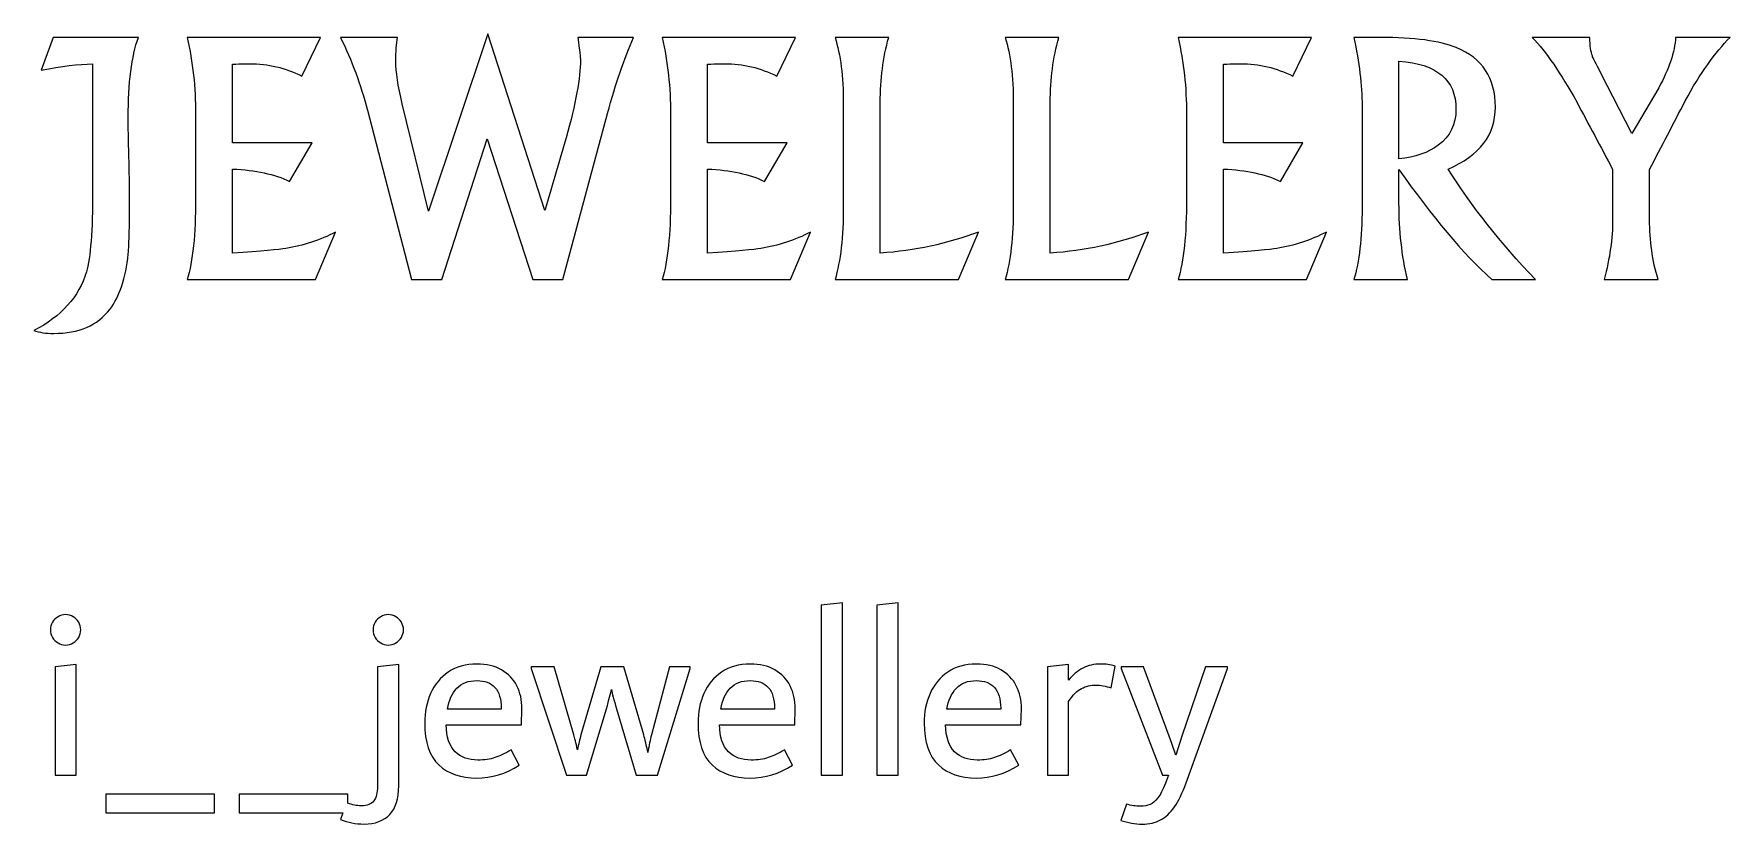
# Model space of a CAD drawing. Header units: millimetres. Extents: x -41 to 39, y -59 to 41.
# Drawn here: x -2.44 to 35.28, y -27.03 to -9.46 of the extents above; entities that cross this region are included whole.
import ezdxf

# ---------------------------------------------------------------- set-up
doc = ezdxf.new("R2010")
doc.units = ezdxf.units.MM
doc.header["$MEASUREMENT"] = 0
doc.layers.add('Layer 1', color=7, linetype='Continuous')

msp = doc.modelspace()

# ---------------------------------------------------------------- linework, layer by layer
at = {"layer": 'Layer 1', "color": 230}
for points, knots in [([(-0.1185, -9.5425), (-0.2684, -9.9597), (-0.344, -10.5529), (-0.344, -11.3221), (-0.344, -11.528), (-0.3388, -11.8174), (-0.3284, -12.1903), (-0.3179, -12.5632), (-0.3128, -12.8226), (-0.3128, -12.9673), (-0.3128, -13.6778), (-0.3231, -14.1393), (-0.3427, -14.3531), (-0.3988, -14.8928), (-0.5343, -15.3035), (-0.7508, -15.5864), (-1.0245, -15.9423), (-1.4404, -16.1209), (-1.9983, -16.1209), (-2.177, -16.1209), (-2.323, -16.1), (-2.4403, -16.0597), (-1.8289, -15.7442), (-1.4404, -15.3087), (-1.2749, -14.7547), (-1.181, -14.4418), (-1.1341, -13.8381), (-1.1341, -12.9451), (-1.1341, -12.9451), (-1.1341, -10.1292), (-1.1341, -10.1292), (-1.4469, -10.137), (-1.8276, -10.1827), (-2.2761, -10.2661), (-2.2761, -10.2661), (-2.0114, -9.5425), (-2.0114, -9.5425), (-2.0114, -9.5425), (-0.1185, -9.5425), (-0.1185, -9.5425)], [0, 0, 0, 0, 0.0769231, 0.0769231, 0.0769231, 0.1538462, 0.1538462, 0.1538462, 0.2307692, 0.2307692, 0.2307692, 0.3076923, 0.3076923, 0.3076923, 0.3846154, 0.3846154, 0.3846154, 0.4615385, 0.4615385, 0.4615385, 0.5384615, 0.5384615, 0.5384615, 0.6153846, 0.6153846, 0.6153846, 0.6923077, 0.6923077, 0.6923077, 0.7692308, 0.7692308, 0.7692308, 0.8461538, 0.8461538, 0.8461538, 0.9230769, 0.9230769, 0.9230769, 1, 1, 1, 1]), ([(4.2684, -13.8682), (4.2684, -13.8682), (3.8225, -14.9241), (3.8225, -14.9241), (3.8225, -14.9241), (0.9675, -14.9241), (0.9675, -14.9241), (1.0927, -14.5213), (1.1553, -13.9229), (1.1553, -13.1277), (1.1553, -13.1277), (1.1553, -11.2478), (1.1553, -11.2478), (1.1553, -10.6559), (1.0927, -10.0875), (0.9675, -9.5425), (0.9675, -9.5425), (3.9321, -9.5425), (3.9321, -9.5425), (3.9321, -9.5425), (3.5175, -10.4029), (3.5175, -10.4029), (3.1525, -10.2179), (2.7666, -10.1253), (2.3599, -10.1253), (2.309, -10.1253), (2.1813, -10.1292), (1.9766, -10.137), (1.9766, -10.137), (1.9766, -11.8814), (1.9766, -11.8814), (1.9766, -11.8814), (3.7444, -11.8814), (3.7444, -11.8814), (3.7444, -11.8814), (3.2437, -12.7418), (3.2437, -12.7418), (2.9113, -12.5814), (2.4889, -12.4901), (1.9766, -12.468), (1.9766, -12.468), (1.9766, -14.3375), (1.9766, -14.3375), (2.6206, -14.2918), (3.0156, -14.2566), (3.1603, -14.2319), (3.5514, -14.1706), (3.9204, -14.0493), (4.2684, -13.8682)], [0, 0, 0, 0, 0.0625, 0.0625, 0.0625, 0.125, 0.125, 0.125, 0.1875, 0.1875, 0.1875, 0.25, 0.25, 0.25, 0.3125, 0.3125, 0.3125, 0.375, 0.375, 0.375, 0.4375, 0.4375, 0.4375, 0.5, 0.5, 0.5, 0.5625, 0.5625, 0.5625, 0.625, 0.625, 0.625, 0.6875, 0.6875, 0.6875, 0.75, 0.75, 0.75, 0.8125, 0.8125, 0.8125, 0.875, 0.875, 0.875, 0.9375, 0.9375, 0.9375, 1, 1, 1, 1]), ([(10.8938, -9.5425), (10.6877, -10.004), (10.4948, -10.5672), (10.315, -11.2321), (10.315, -11.2321), (9.3215, -14.9241), (9.3215, -14.9241), (9.3215, -14.9241), (8.6566, -14.9241), (8.6566, -14.9241), (8.6566, -14.9241), (7.6385, -11.7927), (7.6385, -11.7927), (7.6385, -11.7927), (6.6268, -14.9241), (6.6268, -14.9241), (6.6268, -14.9241), (5.958, -14.9241), (5.958, -14.9241), (5.958, -14.9241), (4.9751, -11.1591), (4.9751, -11.1591), (4.8265, -10.5906), (4.6283, -10.0523), (4.378, -9.5425), (4.378, -9.5425), (5.6438, -9.5425), (5.6438, -9.5425), (5.6191, -9.6846), (5.606, -9.8619), (5.606, -10.0744), (5.606, -10.3052), (5.6543, -10.6207), (5.7507, -11.0183), (5.7507, -11.0183), (6.3348, -13.4067), (6.3348, -13.4067), (6.3348, -13.4067), (7.6515, -9.4643), (7.6515, -9.4643), (7.6515, -9.4643), (8.9187, -13.391), (8.9187, -13.391), (9.079, -12.85), (9.2381, -12.3102), (9.3958, -11.7731), (9.607, -11.0105), (9.7126, -10.4355), (9.7126, -10.047), (9.7126, -9.9962), (9.6917, -9.828), (9.6514, -9.5425), (9.6514, -9.5425), (10.8938, -9.5425), (10.8938, -9.5425)], [0, 0, 0, 0, 0.0555556, 0.0555556, 0.0555556, 0.1111111, 0.1111111, 0.1111111, 0.1666667, 0.1666667, 0.1666667, 0.2222222, 0.2222222, 0.2222222, 0.2777778, 0.2777778, 0.2777778, 0.3333333, 0.3333333, 0.3333333, 0.3888889, 0.3888889, 0.3888889, 0.4444444, 0.4444444, 0.4444444, 0.5, 0.5, 0.5, 0.5555556, 0.5555556, 0.5555556, 0.6111111, 0.6111111, 0.6111111, 0.6666667, 0.6666667, 0.6666667, 0.7222222, 0.7222222, 0.7222222, 0.7777778, 0.7777778, 0.7777778, 0.8333333, 0.8333333, 0.8333333, 0.8888889, 0.8888889, 0.8888889, 0.9444444, 0.9444444, 0.9444444, 1, 1, 1, 1]), ([(14.8295, -13.8682), (14.8295, -13.8682), (14.3837, -14.9241), (14.3837, -14.9241), (14.3837, -14.9241), (11.5286, -14.9241), (11.5286, -14.9241), (11.6538, -14.5213), (11.7164, -13.9229), (11.7164, -13.1277), (11.7164, -13.1277), (11.7164, -11.2478), (11.7164, -11.2478), (11.7164, -10.6559), (11.6538, -10.0875), (11.5286, -9.5425), (11.5286, -9.5425), (14.4932, -9.5425), (14.4932, -9.5425), (14.4932, -9.5425), (14.0786, -10.4029), (14.0786, -10.4029), (13.7136, -10.2179), (13.3277, -10.1253), (12.921, -10.1253), (12.8701, -10.1253), (12.7424, -10.1292), (12.5377, -10.137), (12.5377, -10.137), (12.5377, -11.8814), (12.5377, -11.8814), (12.5377, -11.8814), (14.3055, -11.8814), (14.3055, -11.8814), (14.3055, -11.8814), (13.8049, -12.7418), (13.8049, -12.7418), (13.4724, -12.5814), (13.0501, -12.4901), (12.5377, -12.468), (12.5377, -12.468), (12.5377, -14.3375), (12.5377, -14.3375), (13.1817, -14.2918), (13.5768, -14.2566), (13.7214, -14.2319), (14.1125, -14.1706), (14.4815, -14.0493), (14.8295, -13.8682)], [0, 0, 0, 0, 0.0625, 0.0625, 0.0625, 0.125, 0.125, 0.125, 0.1875, 0.1875, 0.1875, 0.25, 0.25, 0.25, 0.3125, 0.3125, 0.3125, 0.375, 0.375, 0.375, 0.4375, 0.4375, 0.4375, 0.5, 0.5, 0.5, 0.5625, 0.5625, 0.5625, 0.625, 0.625, 0.625, 0.6875, 0.6875, 0.6875, 0.75, 0.75, 0.75, 0.8125, 0.8125, 0.8125, 0.875, 0.875, 0.875, 0.9375, 0.9375, 0.9375, 1, 1, 1, 1]), ([(18.5607, -13.8682), (18.5607, -13.8682), (18.1148, -14.9241), (18.1148, -14.9241), (18.1148, -14.9241), (15.3732, -14.9241), (15.3732, -14.9241), (15.4958, -14.5135), (15.557, -13.975), (15.557, -13.3076), (15.557, -13.3076), (15.557, -11.0066), (15.557, -11.0066), (15.557, -10.4121), (15.4958, -9.9245), (15.3732, -9.5425), (15.3732, -9.5425), (16.5661, -9.5425), (16.5661, -9.5425), (16.4409, -9.9884), (16.3784, -10.4694), (16.3784, -10.987), (16.3784, -10.987), (16.3784, -14.3375), (16.3784, -14.3375), (17.1449, -14.284), (17.8723, -14.1276), (18.5607, -13.8682)], [0, 0, 0, 0, 0.1111111, 0.1111111, 0.1111111, 0.2222222, 0.2222222, 0.2222222, 0.3333333, 0.3333333, 0.3333333, 0.4444444, 0.4444444, 0.4444444, 0.5555556, 0.5555556, 0.5555556, 0.6666667, 0.6666667, 0.6666667, 0.7777778, 0.7777778, 0.7777778, 0.8888889, 0.8888889, 0.8888889, 1, 1, 1, 1]), ([(22.3413, -13.8682), (22.3413, -13.8682), (21.8955, -14.9241), (21.8955, -14.9241), (21.8955, -14.9241), (19.1538, -14.9241), (19.1538, -14.9241), (19.2764, -14.5135), (19.3377, -13.975), (19.3377, -13.3076), (19.3377, -13.3076), (19.3377, -11.0066), (19.3377, -11.0066), (19.3377, -10.4121), (19.2764, -9.9245), (19.1538, -9.5425), (19.1538, -9.5425), (20.3467, -9.5425), (20.3467, -9.5425), (20.2215, -9.9884), (20.159, -10.4694), (20.159, -10.987), (20.159, -10.987), (20.159, -14.3375), (20.159, -14.3375), (20.9255, -14.284), (21.653, -14.1276), (22.3413, -13.8682)], [0, 0, 0, 0, 0.1111111, 0.1111111, 0.1111111, 0.2222222, 0.2222222, 0.2222222, 0.3333333, 0.3333333, 0.3333333, 0.4444444, 0.4444444, 0.4444444, 0.5555556, 0.5555556, 0.5555556, 0.6666667, 0.6666667, 0.6666667, 0.7777778, 0.7777778, 0.7777778, 0.8888889, 0.8888889, 0.8888889, 1, 1, 1, 1]), ([(26.3018, -13.8682), (26.3018, -13.8682), (25.856, -14.9241), (25.856, -14.9241), (25.856, -14.9241), (23.001, -14.9241), (23.001, -14.9241), (23.1261, -14.5213), (23.1887, -13.9229), (23.1887, -13.1277), (23.1887, -13.1277), (23.1887, -11.2478), (23.1887, -11.2478), (23.1887, -10.6559), (23.1261, -10.0875), (23.001, -9.5425), (23.001, -9.5425), (25.9655, -9.5425), (25.9655, -9.5425), (25.9655, -9.5425), (25.5509, -10.4029), (25.5509, -10.4029), (25.1859, -10.2179), (24.8, -10.1253), (24.3933, -10.1253), (24.3424, -10.1253), (24.2147, -10.1292), (24.01, -10.137), (24.01, -10.137), (24.01, -11.8814), (24.01, -11.8814), (24.01, -11.8814), (25.7778, -11.8814), (25.7778, -11.8814), (25.7778, -11.8814), (25.2772, -12.7418), (25.2772, -12.7418), (24.9448, -12.5814), (24.5224, -12.4901), (24.01, -12.468), (24.01, -12.468), (24.01, -14.3375), (24.01, -14.3375), (24.654, -14.2918), (25.0491, -14.2566), (25.1937, -14.2319), (25.5848, -14.1706), (25.9538, -14.0493), (26.3018, -13.8682)], [0, 0, 0, 0, 0.0625, 0.0625, 0.0625, 0.125, 0.125, 0.125, 0.1875, 0.1875, 0.1875, 0.25, 0.25, 0.25, 0.3125, 0.3125, 0.3125, 0.375, 0.375, 0.375, 0.4375, 0.4375, 0.4375, 0.5, 0.5, 0.5, 0.5625, 0.5625, 0.5625, 0.625, 0.625, 0.625, 0.6875, 0.6875, 0.6875, 0.75, 0.75, 0.75, 0.8125, 0.8125, 0.8125, 0.875, 0.875, 0.875, 0.9375, 0.9375, 0.9375, 1, 1, 1, 1]), ([(30.9482, -14.9241), (30.9482, -14.9241), (29.9782, -14.9241), (29.9782, -14.9241), (29.3382, -14.3453), (28.6498, -13.5292), (27.9132, -12.4758), (27.9132, -12.4758), (27.9132, -13.2254), (27.9132, -13.2254), (27.9132, -13.8355), (27.9759, -14.4013), (28.101, -14.9241), (28.101, -14.9241), (26.9082, -14.9241), (26.9082, -14.9241), (27.0307, -14.5344), (27.0919, -14.0011), (27.0919, -13.3258), (27.0919, -13.3258), (27.0919, -11.0601), (27.0919, -11.0601), (27.0919, -10.6038), (27.0307, -10.0979), (26.9082, -9.5425), (26.9082, -9.5425), (27.5, -9.5425), (27.5, -9.5425), (28.2535, -9.5425), (28.8154, -9.6182), (29.187, -9.768), (29.767, -10.004), (30.0565, -10.4447), (30.0565, -11.09), (30.0565, -11.708), (29.7071, -12.1681), (29.0084, -12.468), (29.5181, -13.2841), (30.1647, -14.1028), (30.9482, -14.9241)], [0, 0, 0, 0, 0.0769231, 0.0769231, 0.0769231, 0.1538462, 0.1538462, 0.1538462, 0.2307692, 0.2307692, 0.2307692, 0.3076923, 0.3076923, 0.3076923, 0.3846154, 0.3846154, 0.3846154, 0.4615385, 0.4615385, 0.4615385, 0.5384615, 0.5384615, 0.5384615, 0.6153846, 0.6153846, 0.6153846, 0.6923077, 0.6923077, 0.6923077, 0.7692308, 0.7692308, 0.7692308, 0.8461538, 0.8461538, 0.8461538, 0.9230769, 0.9230769, 0.9230769, 1, 1, 1, 1]), ([(35.2751, -9.5425), (34.944, -9.871), (34.6116, -10.3404), (34.2778, -10.9492), (34.0158, -11.459), (33.7511, -11.9674), (33.4852, -12.4745), (33.4852, -12.4745), (33.4852, -13.5944), (33.4852, -13.5944), (33.4852, -14.0546), (33.5478, -14.4992), (33.6729, -14.9241), (33.6729, -14.9241), (32.4762, -14.9241), (32.4762, -14.9241), (32.6013, -14.4496), (32.6639, -14.0038), (32.6639, -13.5866), (32.6639, -13.5866), (32.6639, -12.4745), (32.6639, -12.4745), (32.3992, -11.9752), (32.1319, -11.4759), (31.8648, -10.9753), (31.5114, -10.3391), (31.1816, -9.8606), (30.8765, -9.5425), (30.8765, -9.5425), (32.1554, -9.5425), (32.1554, -9.5425), (32.1607, -9.729), (32.1803, -9.8659), (32.2128, -9.9545), (32.2232, -9.9884), (32.2859, -10.1149), (32.4032, -10.3365), (32.4032, -10.3365), (33.0941, -11.6779), (33.0941, -11.6779), (33.0941, -11.6779), (33.6899, -10.661), (33.6899, -10.661), (33.9193, -10.2361), (34.0431, -9.8632), (34.064, -9.5425), (34.064, -9.5425), (35.2751, -9.5425), (35.2751, -9.5425)], [0, 0, 0, 0, 0.0625, 0.0625, 0.0625, 0.125, 0.125, 0.125, 0.1875, 0.1875, 0.1875, 0.25, 0.25, 0.25, 0.3125, 0.3125, 0.3125, 0.375, 0.375, 0.375, 0.4375, 0.4375, 0.4375, 0.5, 0.5, 0.5, 0.5625, 0.5625, 0.5625, 0.625, 0.625, 0.625, 0.6875, 0.6875, 0.6875, 0.75, 0.75, 0.75, 0.8125, 0.8125, 0.8125, 0.875, 0.875, 0.875, 0.9375, 0.9375, 0.9375, 1, 1, 1, 1]), ([(29.1804, -11.1343), (29.1804, -10.4864), (28.758, -10.1305), (27.9132, -10.0666), (27.9132, -10.0666), (27.9132, -12.2411), (27.9132, -12.2411), (28.2744, -12.2033), (28.5651, -12.1029), (28.7854, -11.94), (29.0487, -11.7445), (29.1804, -11.4759), (29.1804, -11.1343)], [0, 0, 0, 0, 0.25, 0.25, 0.25, 0.5, 0.5, 0.5, 0.75, 0.75, 0.75, 1, 1, 1, 1]), ([(15.0655, -25.9408), (15.0655, -25.9408), (15.0655, -22.1638), (15.0655, -22.1638), (15.0655, -22.1638), (15.5376, -22.1089), (15.5376, -22.1089), (15.5376, -22.1089), (15.5376, -25.9408), (15.5376, -25.9408), (15.5376, -25.9408), (15.0655, -25.9408), (15.0655, -25.9408)], [0, 0, 0, 0, 0.25, 0.25, 0.25, 0.5, 0.5, 0.5, 0.75, 0.75, 0.75, 1, 1, 1, 1]), ([(16.3062, -25.9408), (16.3062, -25.9408), (16.3062, -22.1638), (16.3062, -22.1638), (16.3062, -22.1638), (16.7783, -22.1089), (16.7783, -22.1089), (16.7783, -22.1089), (16.7783, -25.9408), (16.7783, -25.9408), (16.7783, -25.9408), (16.3062, -25.9408), (16.3062, -25.9408)], [0, 0, 0, 0, 0.25, 0.25, 0.25, 0.5, 0.5, 0.5, 0.75, 0.75, 0.75, 1, 1, 1, 1]), ([(-1.7387, -23.0475), (-1.7972, -23.0475), (-1.8523, -23.0322), (-1.9034, -23.001), (-1.9546, -22.97), (-1.9958, -22.9287), (-2.027, -22.8774), (-2.058, -22.8263), (-2.0736, -22.7714), (-2.0736, -22.7129), (-2.0736, -22.6506), (-2.058, -22.5938), (-2.027, -22.5425), (-1.9958, -22.4914), (-1.9546, -22.4502), (-1.9034, -22.4191), (-1.8523, -22.3879), (-1.7972, -22.3723), (-1.7387, -22.3723), (-1.6765, -22.3723), (-1.6199, -22.3879), (-1.5685, -22.4191), (-1.5174, -22.4502), (-1.4761, -22.4914), (-1.4449, -22.5425), (-1.414, -22.5938), (-1.3984, -22.6506), (-1.3984, -22.7129), (-1.3984, -22.7714), (-1.414, -22.8263), (-1.4449, -22.8774), (-1.4761, -22.9287), (-1.5174, -22.97), (-1.5685, -23.001), (-1.6199, -23.0322), (-1.6765, -23.0475), (-1.7387, -23.0475)], [0, 0, 0, 0, 0.0833333, 0.0833333, 0.0833333, 0.1666667, 0.1666667, 0.1666667, 0.25, 0.25, 0.25, 0.3333333, 0.3333333, 0.3333333, 0.4166667, 0.4166667, 0.4166667, 0.5, 0.5, 0.5, 0.5833333, 0.5833333, 0.5833333, 0.6666667, 0.6666667, 0.6666667, 0.75, 0.75, 0.75, 0.8333333, 0.8333333, 0.8333333, 0.9166667, 0.9166667, 0.9166667, 1, 1, 1, 1]), ([(5.4363, -23.0475), (5.3778, -23.0475), (5.3229, -23.0322), (5.2717, -23.001), (5.2205, -22.97), (5.1792, -22.9287), (5.1482, -22.8774), (5.117, -22.8263), (5.1014, -22.7714), (5.1014, -22.7129), (5.1014, -22.6506), (5.117, -22.5938), (5.1482, -22.5425), (5.1792, -22.4914), (5.2205, -22.4502), (5.2717, -22.4191), (5.3229, -22.3879), (5.3778, -22.3723), (5.4363, -22.3723), (5.4985, -22.3723), (5.5553, -22.3879), (5.6066, -22.4191), (5.6578, -22.4502), (5.699, -22.4914), (5.7301, -22.5425), (5.7613, -22.5938), (5.7769, -22.6506), (5.7769, -22.7129), (5.7769, -22.7714), (5.7613, -22.8263), (5.7301, -22.8774), (5.699, -22.9287), (5.6578, -22.97), (5.6066, -23.001), (5.5553, -23.0322), (5.4985, -23.0475), (5.4363, -23.0475)], [0, 0, 0, 0, 0.0833333, 0.0833333, 0.0833333, 0.1666667, 0.1666667, 0.1666667, 0.25, 0.25, 0.25, 0.3333333, 0.3333333, 0.3333333, 0.4166667, 0.4166667, 0.4166667, 0.5, 0.5, 0.5, 0.5833333, 0.5833333, 0.5833333, 0.6666667, 0.6666667, 0.6666667, 0.75, 0.75, 0.75, 0.8333333, 0.8333333, 0.8333333, 0.9166667, 0.9166667, 0.9166667, 1, 1, 1, 1]), ([(-1.9694, -25.9408), (-1.9694, -25.9408), (-1.9694, -23.5361), (-1.9694, -23.5361), (-1.9694, -23.5361), (-1.4973, -23.4812), (-1.4973, -23.4812), (-1.4973, -23.4812), (-1.4973, -25.9408), (-1.4973, -25.9408), (-1.4973, -25.9408), (-1.9694, -25.9408), (-1.9694, -25.9408)], [0, 0, 0, 0, 0.25, 0.25, 0.25, 0.5, 0.5, 0.5, 0.75, 0.75, 0.75, 1, 1, 1, 1]), ([(4.8983, -27.0277), (4.7153, -27.0277), (4.5415, -26.9931), (4.377, -26.9235), (4.377, -26.9235), (4.4272, -26.7808), (4.4272, -26.7808), (4.4272, -26.7808), (2.1261, -26.7808), (2.1261, -26.7808), (2.1261, -26.7808), (2.1261, -26.3635), (2.1261, -26.3635), (2.1261, -26.3635), (4.5415, -26.3635), (4.5415, -26.3635), (4.5415, -26.3635), (4.5415, -26.5624), (4.5415, -26.5624), (4.5944, -26.5816), (4.6418, -26.5959), (4.6843, -26.6051), (4.7356, -26.616), (4.7887, -26.6214), (4.8434, -26.6214), (4.9679, -26.6214), (5.0585, -26.5857), (5.1153, -26.5145), (5.172, -26.4431), (5.2002, -26.3342), (5.2002, -26.1878), (5.2002, -26.1878), (5.2002, -23.5361), (5.2002, -23.5361), (5.2002, -23.5361), (5.6723, -23.4812), (5.6723, -23.4812), (5.6723, -23.4812), (5.6723, -26.1769), (5.6723, -26.1769), (5.6723, -26.4587), (5.6056, -26.6709), (5.4721, -26.8136), (5.3385, -26.9563), (5.1473, -27.0277), (4.8983, -27.0277)], [0, 0, 0, 0, 0.0666667, 0.0666667, 0.0666667, 0.1333333, 0.1333333, 0.1333333, 0.2, 0.2, 0.2, 0.2666667, 0.2666667, 0.2666667, 0.3333333, 0.3333333, 0.3333333, 0.4, 0.4, 0.4, 0.4666667, 0.4666667, 0.4666667, 0.5333333, 0.5333333, 0.5333333, 0.6, 0.6, 0.6, 0.6666667, 0.6666667, 0.6666667, 0.7333333, 0.7333333, 0.7333333, 0.8, 0.8, 0.8, 0.8666667, 0.8666667, 0.8666667, 0.9333333, 0.9333333, 0.9333333, 1, 1, 1, 1]), ([(8.401, -24.8208), (8.401, -24.8208), (6.7265, -24.8208), (6.7265, -24.8208), (6.7301, -25.0953), (6.797, -25.2947), (6.927, -25.4193), (7.0568, -25.5437), (7.2241, -25.6059), (7.4293, -25.6059), (7.5755, -25.6059), (7.7028, -25.5875), (7.8107, -25.5509), (7.9187, -25.5143), (8.0385, -25.4577), (8.1703, -25.3808), (8.1703, -25.3808), (8.3515, -25.7157), (8.3515, -25.7157), (8.0514, -25.9096), (7.7366, -26.0065), (7.4072, -26.0065), (7.056, -26.0065), (6.7751, -25.9087), (6.5645, -25.7129), (6.3541, -25.5171), (6.249, -25.207), (6.249, -24.7824), (6.249, -24.5408), (6.2928, -24.3212), (6.3807, -24.1236), (6.4685, -23.9261), (6.5995, -23.7677), (6.7733, -23.6488), (6.9471, -23.5298), (7.1602, -23.4704), (7.4128, -23.4704), (7.625, -23.4704), (7.8062, -23.5133), (7.9562, -23.5994), (8.1063, -23.6855), (8.2198, -23.8034), (8.2966, -23.9534), (8.3734, -24.1036), (8.4118, -24.2755), (8.4118, -24.4694), (8.4118, -24.4694), (8.401, -24.8208), (8.401, -24.8208)], [0, 0, 0, 0, 0.0625, 0.0625, 0.0625, 0.125, 0.125, 0.125, 0.1875, 0.1875, 0.1875, 0.25, 0.25, 0.25, 0.3125, 0.3125, 0.3125, 0.375, 0.375, 0.375, 0.4375, 0.4375, 0.4375, 0.5, 0.5, 0.5, 0.5625, 0.5625, 0.5625, 0.625, 0.625, 0.625, 0.6875, 0.6875, 0.6875, 0.75, 0.75, 0.75, 0.8125, 0.8125, 0.8125, 0.875, 0.875, 0.875, 0.9375, 0.9375, 0.9375, 1, 1, 1, 1]), ([(12.1504, -23.5361), (12.1504, -23.5361), (12.1504, -23.5691), (12.1504, -23.5691), (12.1504, -23.5691), (11.4258, -25.9408), (11.4258, -25.9408), (11.4258, -25.9408), (10.9537, -25.9408), (10.9537, -25.9408), (10.9537, -25.9408), (10.5146, -24.4694), (10.5146, -24.4694), (10.4558, -24.2644), (10.4174, -24.1198), (10.3993, -24.0358), (10.3846, -24.1164), (10.3478, -24.2609), (10.2893, -24.4694), (10.2893, -24.4694), (9.8502, -25.9408), (9.8502, -25.9408), (9.8502, -25.9408), (9.4054, -25.9408), (9.4054, -25.9408), (9.4054, -25.9408), (8.6149, -23.5691), (8.6149, -23.5691), (8.6149, -23.5691), (8.6149, -23.5361), (8.6149, -23.5361), (8.6149, -23.5361), (9.1309, -23.5361), (9.1309, -23.5361), (9.1309, -23.5361), (9.5647, -25.0459), (9.5647, -25.0459), (9.583, -25.1082), (9.6104, -25.2198), (9.6471, -25.3808), (9.669, -25.2526), (9.6945, -25.141), (9.7238, -25.0459), (9.7238, -25.0459), (10.1632, -23.5361), (10.1632, -23.5361), (10.1632, -23.5361), (10.6791, -23.5361), (10.6791, -23.5361), (10.6791, -23.5361), (11.1183, -25.0459), (11.1183, -25.0459), (11.1475, -25.1484), (11.1787, -25.2783), (11.2117, -25.4356), (11.2372, -25.282), (11.2628, -25.1521), (11.2886, -25.0459), (11.2886, -25.0459), (11.6892, -23.5361), (11.6892, -23.5361), (11.6892, -23.5361), (12.1504, -23.5361), (12.1504, -23.5361)], [0, 0, 0, 0, 0.047619, 0.047619, 0.047619, 0.0952381, 0.0952381, 0.0952381, 0.1428571, 0.1428571, 0.1428571, 0.1904762, 0.1904762, 0.1904762, 0.2380952, 0.2380952, 0.2380952, 0.2857143, 0.2857143, 0.2857143, 0.3333333, 0.3333333, 0.3333333, 0.3809524, 0.3809524, 0.3809524, 0.4285714, 0.4285714, 0.4285714, 0.4761905, 0.4761905, 0.4761905, 0.5238095, 0.5238095, 0.5238095, 0.5714286, 0.5714286, 0.5714286, 0.6190476, 0.6190476, 0.6190476, 0.6666667, 0.6666667, 0.6666667, 0.7142857, 0.7142857, 0.7142857, 0.7619048, 0.7619048, 0.7619048, 0.8095238, 0.8095238, 0.8095238, 0.8571429, 0.8571429, 0.8571429, 0.9047619, 0.9047619, 0.9047619, 0.952381, 0.952381, 0.952381, 1, 1, 1, 1]), ([(14.4782, -24.8208), (14.4782, -24.8208), (12.8038, -24.8208), (12.8038, -24.8208), (12.8074, -25.0953), (12.8743, -25.2947), (13.0042, -25.4193), (13.1341, -25.5437), (13.3015, -25.6059), (13.5066, -25.6059), (13.6528, -25.6059), (13.7801, -25.5875), (13.888, -25.5509), (13.996, -25.5143), (14.1158, -25.4577), (14.2476, -25.3808), (14.2476, -25.3808), (14.4287, -25.7157), (14.4287, -25.7157), (14.1287, -25.9096), (13.8139, -26.0065), (13.4844, -26.0065), (13.1332, -26.0065), (12.8524, -25.9087), (12.6418, -25.7129), (12.4314, -25.5171), (12.3261, -25.207), (12.3261, -24.7824), (12.3261, -24.5408), (12.3701, -24.3212), (12.4578, -24.1236), (12.5457, -23.9261), (12.6766, -23.7677), (12.8505, -23.6488), (13.0243, -23.5298), (13.2375, -23.4704), (13.4901, -23.4704), (13.7023, -23.4704), (13.8835, -23.5133), (14.0335, -23.5994), (14.1835, -23.6855), (14.2971, -23.8034), (14.3738, -23.9534), (14.4507, -24.1036), (14.4891, -24.2755), (14.4891, -24.4694), (14.4891, -24.4694), (14.4782, -24.8208), (14.4782, -24.8208)], [0, 0, 0, 0, 0.0625, 0.0625, 0.0625, 0.125, 0.125, 0.125, 0.1875, 0.1875, 0.1875, 0.25, 0.25, 0.25, 0.3125, 0.3125, 0.3125, 0.375, 0.375, 0.375, 0.4375, 0.4375, 0.4375, 0.5, 0.5, 0.5, 0.5625, 0.5625, 0.5625, 0.625, 0.625, 0.625, 0.6875, 0.6875, 0.6875, 0.75, 0.75, 0.75, 0.8125, 0.8125, 0.8125, 0.875, 0.875, 0.875, 0.9375, 0.9375, 0.9375, 1, 1, 1, 1]), ([(19.507, -24.8208), (19.507, -24.8208), (17.8325, -24.8208), (17.8325, -24.8208), (17.8361, -25.0953), (17.903, -25.2947), (18.0329, -25.4193), (18.1628, -25.5437), (18.3301, -25.6059), (18.5353, -25.6059), (18.6815, -25.6059), (18.8088, -25.5875), (18.9167, -25.5509), (19.0247, -25.5143), (19.1445, -25.4577), (19.2763, -25.3808), (19.2763, -25.3808), (19.4575, -25.7157), (19.4575, -25.7157), (19.1574, -25.9096), (18.8426, -26.0065), (18.5131, -26.0065), (18.162, -26.0065), (17.8811, -25.9087), (17.6705, -25.7129), (17.4601, -25.5171), (17.355, -25.207), (17.355, -24.7824), (17.355, -24.5408), (17.3988, -24.3212), (17.4865, -24.1236), (17.5745, -23.9261), (17.7053, -23.7677), (17.8791, -23.6488), (18.053, -23.5298), (18.2662, -23.4704), (18.5188, -23.4704), (18.731, -23.4704), (18.9122, -23.5133), (19.0622, -23.5994), (19.2121, -23.6855), (19.3258, -23.8034), (19.4025, -23.9534), (19.4794, -24.1036), (19.5178, -24.2755), (19.5178, -24.4694), (19.5178, -24.4694), (19.507, -24.8208), (19.507, -24.8208)], [0, 0, 0, 0, 0.0625, 0.0625, 0.0625, 0.125, 0.125, 0.125, 0.1875, 0.1875, 0.1875, 0.25, 0.25, 0.25, 0.3125, 0.3125, 0.3125, 0.375, 0.375, 0.375, 0.4375, 0.4375, 0.4375, 0.5, 0.5, 0.5, 0.5625, 0.5625, 0.5625, 0.625, 0.625, 0.625, 0.6875, 0.6875, 0.6875, 0.75, 0.75, 0.75, 0.8125, 0.8125, 0.8125, 0.875, 0.875, 0.875, 0.9375, 0.9375, 0.9375, 1, 1, 1, 1]), ([(21.2691, -23.4704), (21.3313, -23.4704), (21.388, -23.4739), (21.4394, -23.4812), (21.4906, -23.4886), (21.5454, -23.4997), (21.6039, -23.5142), (21.6039, -23.5142), (21.5161, -24.0028), (21.5161, -24.0028), (21.3917, -23.959), (21.2783, -23.937), (21.1758, -23.937), (21.0588, -23.937), (20.9507, -23.9626), (20.852, -24.0138), (20.7531, -24.0651), (20.6579, -24.1621), (20.5664, -24.3048), (20.5664, -24.3048), (20.5664, -25.9408), (20.5664, -25.9408), (20.5664, -25.9408), (20.0942, -25.9408), (20.0942, -25.9408), (20.0942, -25.9408), (20.0942, -23.5307), (20.0942, -23.5307), (20.0942, -23.5307), (20.5664, -23.4812), (20.5664, -23.4812), (20.5664, -23.4812), (20.5664, -23.8272), (20.5664, -23.8272), (20.6579, -23.71), (20.7639, -23.6213), (20.8847, -23.5609), (21.0057, -23.5006), (21.1338, -23.4704), (21.2691, -23.4704)], [0, 0, 0, 0, 0.0769231, 0.0769231, 0.0769231, 0.1538462, 0.1538462, 0.1538462, 0.2307692, 0.2307692, 0.2307692, 0.3076923, 0.3076923, 0.3076923, 0.3846154, 0.3846154, 0.3846154, 0.4615385, 0.4615385, 0.4615385, 0.5384615, 0.5384615, 0.5384615, 0.6153846, 0.6153846, 0.6153846, 0.6923077, 0.6923077, 0.6923077, 0.7692308, 0.7692308, 0.7692308, 0.8461538, 0.8461538, 0.8461538, 0.9230769, 0.9230769, 0.9230769, 1, 1, 1, 1]), ([(24.0964, -23.5361), (24.0964, -23.5361), (24.0964, -23.5691), (24.0964, -23.5691), (24.0964, -23.5691), (23.1796, -26.111), (23.1796, -26.111), (23.099, -26.3342), (23.0131, -26.5127), (22.9216, -26.6462), (22.8301, -26.7798), (22.7267, -26.8768), (22.6113, -26.9371), (22.4961, -26.9976), (22.3597, -27.0277), (22.2023, -27.0277), (22.0413, -27.0277), (21.882, -27.0004), (21.7247, -26.9454), (21.7247, -26.9454), (21.851, -26.5832), (21.851, -26.5832), (21.9571, -26.616), (22.0615, -26.6325), (22.1639, -26.6325), (22.2481, -26.6325), (22.3195, -26.6198), (22.378, -26.594), (22.4365, -26.5683), (22.4942, -26.519), (22.5509, -26.4459), (22.6077, -26.3726), (22.6634, -26.2628), (22.7184, -26.1165), (22.7184, -26.1165), (22.7844, -25.9408), (22.7844, -25.9408), (22.7844, -25.9408), (22.658, -25.9408), (22.658, -25.9408), (22.658, -25.9408), (21.7358, -23.5691), (21.7358, -23.5691), (21.7358, -23.5691), (21.7358, -23.5361), (21.7358, -23.5361), (21.7358, -23.5361), (22.2353, -23.5361), (22.2353, -23.5361), (22.2353, -23.5361), (22.8006, -25.0734), (22.8006, -25.0734), (22.8006, -25.0734), (22.8611, -25.2381), (22.8611, -25.2381), (22.8611, -25.2381), (22.9489, -25.496), (22.9489, -25.496), (22.9489, -25.496), (23.0862, -25.0734), (23.0862, -25.0734), (23.0862, -25.0734), (23.6133, -23.5361), (23.6133, -23.5361), (23.6133, -23.5361), (24.0964, -23.5361), (24.0964, -23.5361)], [0, 0, 0, 0, 0.0454545, 0.0454545, 0.0454545, 0.0909091, 0.0909091, 0.0909091, 0.1363636, 0.1363636, 0.1363636, 0.1818182, 0.1818182, 0.1818182, 0.2272727, 0.2272727, 0.2272727, 0.2727273, 0.2727273, 0.2727273, 0.3181818, 0.3181818, 0.3181818, 0.3636364, 0.3636364, 0.3636364, 0.4090909, 0.4090909, 0.4090909, 0.4545455, 0.4545455, 0.4545455, 0.5, 0.5, 0.5, 0.5454545, 0.5454545, 0.5454545, 0.5909091, 0.5909091, 0.5909091, 0.6363636, 0.6363636, 0.6363636, 0.6818182, 0.6818182, 0.6818182, 0.7272727, 0.7272727, 0.7272727, 0.7727273, 0.7727273, 0.7727273, 0.8181818, 0.8181818, 0.8181818, 0.8636364, 0.8636364, 0.8636364, 0.9090909, 0.9090909, 0.9090909, 0.9545455, 0.9545455, 0.9545455, 1, 1, 1, 1]), ([(7.4128, -23.8383), (7.2225, -23.8383), (7.0733, -23.8949), (6.9654, -24.0084), (6.8574, -24.1218), (6.7869, -24.2774), (6.754, -24.475), (6.754, -24.475), (7.9508, -24.475), (7.9508, -24.475), (7.9508, -24.475), (7.9508, -24.4531), (7.9508, -24.4531), (7.9508, -24.2482), (7.9041, -24.0943), (7.8107, -23.9919), (7.7175, -23.8895), (7.5848, -23.8383), (7.4128, -23.8383)], [0, 0, 0, 0, 0.1666667, 0.1666667, 0.1666667, 0.3333333, 0.3333333, 0.3333333, 0.5, 0.5, 0.5, 0.6666667, 0.6666667, 0.6666667, 0.8333333, 0.8333333, 0.8333333, 1, 1, 1, 1]), ([(13.4901, -23.8383), (13.2998, -23.8383), (13.1506, -23.8949), (13.0427, -24.0084), (12.9346, -24.1218), (12.8641, -24.2774), (12.8311, -24.475), (12.8311, -24.475), (14.0281, -24.475), (14.0281, -24.475), (14.0281, -24.475), (14.0281, -24.4531), (14.0281, -24.4531), (14.0281, -24.2482), (13.9813, -24.0943), (13.888, -23.9919), (13.7947, -23.8895), (13.662, -23.8383), (13.4901, -23.8383)], [0, 0, 0, 0, 0.1666667, 0.1666667, 0.1666667, 0.3333333, 0.3333333, 0.3333333, 0.5, 0.5, 0.5, 0.6666667, 0.6666667, 0.6666667, 0.8333333, 0.8333333, 0.8333333, 1, 1, 1, 1]), ([(18.5188, -23.8383), (18.3285, -23.8383), (18.1792, -23.8949), (18.0714, -24.0084), (17.9634, -24.1218), (17.8929, -24.2774), (17.8599, -24.475), (17.8599, -24.475), (19.0567, -24.475), (19.0567, -24.475), (19.0567, -24.475), (19.0567, -24.4531), (19.0567, -24.4531), (19.0567, -24.2482), (19.0101, -24.0943), (18.9167, -23.9919), (18.8235, -23.8895), (18.6907, -23.8383), (18.5188, -23.8383)], [0, 0, 0, 0, 0.1666667, 0.1666667, 0.1666667, 0.3333333, 0.3333333, 0.3333333, 0.5, 0.5, 0.5, 0.6666667, 0.6666667, 0.6666667, 0.8333333, 0.8333333, 0.8333333, 1, 1, 1, 1]), ([(-0.8384, -26.7808), (-0.8384, -26.7808), (-0.8384, -26.3635), (-0.8384, -26.3635), (-0.8384, -26.3635), (1.5771, -26.3635), (1.5771, -26.3635), (1.5771, -26.3635), (1.5771, -26.7808), (1.5771, -26.7808), (1.5771, -26.7808), (-0.8384, -26.7808), (-0.8384, -26.7808)], [0, 0, 0, 0, 0.25, 0.25, 0.25, 0.5, 0.5, 0.5, 0.75, 0.75, 0.75, 1, 1, 1, 1])]:
    msp.add_open_spline(points, degree=3, knots=knots, dxfattribs=at)

doc.saveas('drawing.dxf')
